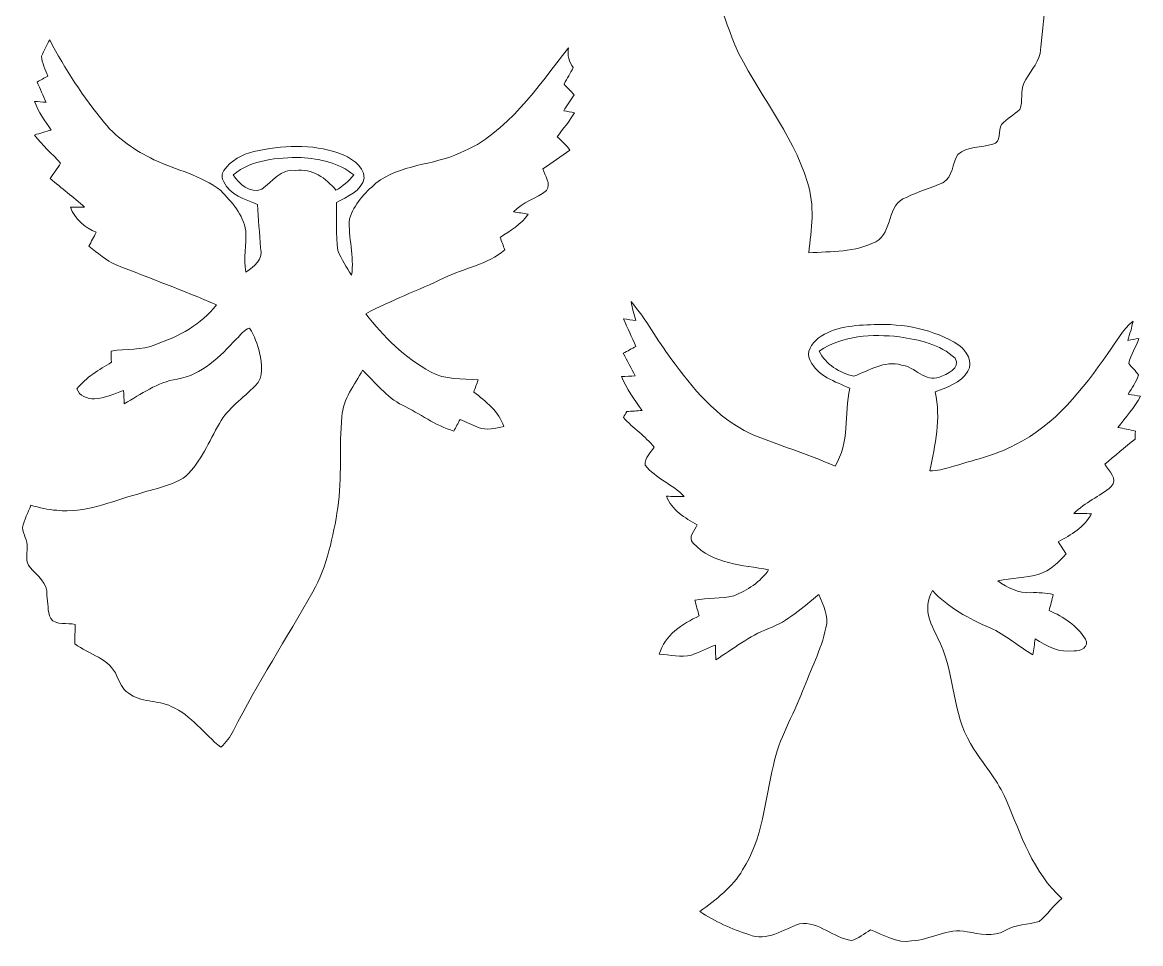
# Model space of a CAD drawing. Header units: centimetres. Extents: x -14.3 to 14.3, y -16.4 to 16.4.
# Drawn here: x -13.6 to 7.4, y -16.41 to 0.88 of the extents above; entities that cross this region are included whole.
import ezdxf

# ---------------------------------------------------------------- set-up
doc = ezdxf.new("R2010")
doc.units = ezdxf.units.CM
doc.header["$MEASUREMENT"] = 0
doc.layers.add('Layer 1', color=7, linetype='Continuous')

msp = doc.modelspace()

# ---------------------------------------------------------------- linework, layer by layer
at = {"layer": 'Layer 1', "lineweight": 9}
for points, knots in [([(-6.1681, 8.78852), (-6.14623, 8.78886), (-6.10213, 8.78958), (-6.08026, 8.79028), (-6.08026, 8.79028), (-5.94197, 8.43115), (-5.79345, 8.0692), (-5.53875, 7.77428), (-5.53875, 7.77428), (-5.06602, 7.14845), (-4.32061, 6.84683), (-3.64892, 6.49123), (-3.64892, 6.49123), (-3.30778, 6.31449), (-2.94689, 6.17832), (-2.58035, 6.06402), (-2.58035, 6.06402), (-2.58459, 6.21218), (-2.57012, 6.37234), (-2.45794, 6.48135), (-2.45794, 6.48135), (-2.27626, 6.67326), (-2.28331, 6.96501), (-2.1161, 7.1668), (-2.1161, 7.1668), (-1.61339, 7.32237), (-0.90536, 7.28498), (-0.6182, 6.76534), (-0.6182, 6.76534), (-0.4277, 6.33989), (-0.47321, 5.86117), (-0.46086, 5.4075), (-0.46086, 5.4075), (-0.427, 5.39197), (-0.39313, 5.3768), (-0.35891, 5.36128), (-0.35891, 5.36128), (-0.19557, 5.71265), (-0.09856, 6.1067), (0.16355, 6.40268), (0.16355, 6.40268), (0.47929, 6.7357), (0.97988, 6.6595), (1.37605, 6.54379), (1.37605, 6.54379), (1.98459, 6.35294), (2.32044, 5.76768), (2.78328, 5.37292), (2.78328, 5.37292), (3.35901, 4.82083), (4.15559, 4.60069), (4.92182, 4.47405), (4.92182, 4.47405), (5.29682, 4.39926), (5.69052, 4.4049), (6.05177, 4.26767), (6.05177, 4.26767), (5.97804, 4.24368), (5.90325, 4.22357), (5.82811, 4.20629), (5.82811, 4.20629), (5.82387, 4.15443), (5.81541, 4.05142), (5.81117, 3.99991), (5.81117, 3.99991), (5.64784, 3.9985), (5.48697, 3.99568), (5.32469, 3.99392), (5.32469, 3.99392), (5.32328, 3.93077), (5.32081, 3.80412), (5.3194, 3.74097), (5.3194, 3.74097), (5.15959, 3.73286), (5.00014, 3.72722), (4.84068, 3.73039), (4.84068, 3.73039), (4.87278, 3.65737), (4.90524, 3.58469), (4.93523, 3.51026), (4.93523, 3.51026), (4.69357, 3.50356), (4.45157, 3.52014), (4.22438, 3.60657), (4.22438, 3.60657), (4.25613, 3.49262), (4.28858, 3.37867), (4.3161, 3.26367), (4.3161, 3.26367), (4.01589, 3.16877), (3.77388, 3.44746), (3.48425, 3.47992), (3.48425, 3.47992), (3.41934, 3.37126), (3.37948, 3.1536), (3.21085, 3.19135), (3.21085, 3.19135), (2.9191, 3.27249), (2.69544, 3.50038), (2.42027, 3.62138), (2.42027, 3.62138), (2.46437, 3.51026), (2.51834, 3.40337), (2.56597, 3.29365), (2.56597, 3.29365), (2.26576, 3.27742), (2.02305, 3.46122), (1.7828, 3.61151), (1.7828, 3.61151), (1.75105, 3.5279), (1.71754, 3.44464), (1.68261, 3.36209), (1.68261, 3.36209), (1.35912, 3.43441), (1.12452, 3.67853), (0.82924, 3.80941), (0.82924, 3.80941), (0.75269, 3.71487), (0.67614, 3.61997), (0.59994, 3.52507), (0.59994, 3.52507), (0.64721, 3.36879), (0.6779, 3.1603), (0.85323, 3.09257), (0.85323, 3.09257), (1.5602, 2.79165), (2.20331, 2.35244), (2.93462, 2.10691), (2.93462, 2.10691), (3.49977, 1.92135), (4.08468, 1.74214), (4.68722, 1.7753), (4.68722, 1.7753), (4.9758, 1.76224), (5.23226, 1.90794), (5.50179, 1.98661), (5.50179, 1.98661), (5.52401, 1.74461), (5.62385, 1.51248), (5.60656, 1.26624), (5.60656, 1.26624), (5.58222, 0.94451), (5.54659, 0.62383), (5.51308, 0.3028), (5.51308, 0.3028), (5.45769, 0.09396), (5.30282, -0.06761), (5.20439, -0.25565), (5.20439, -0.25565), (5.13596, -0.41051), (5.19558, -0.59466), (5.12749, -0.74953), (5.12749, -0.74953), (5.02413, -0.85572), (4.88443, -0.92098), (4.78529, -1.0314), (4.78529, -1.0314), (4.72179, -1.13935), (4.79306, -1.37325), (4.6209, -1.39935), (4.6209, -1.39935), (4.40818, -1.47096), (4.13971, -1.43428), (3.96615, -1.59655), (3.96615, -1.59655), (3.85608, -1.76412), (3.88007, -2.01389), (3.68533, -2.12431), (3.68533, -2.12431), (3.46203, -2.22839), (3.22073, -2.28835), (3.00165, -2.40125), (3.00165, -2.40125), (2.6203, -2.53283), (2.75859, -3.04929), (2.42486, -3.23344), (2.42486, -3.23344), (2.04421, -3.43382), (1.58595, -3.41512), (1.16721, -3.43982), (1.16721, -3.43982), (1.21836, -3.00237), (1.28786, -2.54941), (1.14075, -2.12254), (1.14075, -2.12254), (0.86276, -1.1764), (0.17943, -0.42604), (-0.2238, 0.46155), (-0.2238, 0.46155), (-0.47674, 1.13395), (-0.70499, 1.82116), (-1.05565, 2.45157), (-1.05565, 2.45157), (-1.18053, 2.65583), (-1.31741, 2.87102), (-1.53013, 2.99414), (-1.53013, 2.99414), (-1.68747, 3.10703), (-1.88432, 3.15289), (-2.03707, 3.27072), (-2.03707, 3.27072), (-2.18559, 3.4584), (-2.18736, 3.71205), (-2.25791, 3.93324), (-2.25791, 3.93324), (-3.0118, 3.85633), (-3.74452, 3.55294), (-4.51216, 3.65737), (-4.51216, 3.65737), (-4.81344, 3.74627), (-5.14716, 3.84787), (-5.35283, 4.10187), (-5.35283, 4.10187), (-5.20396, 4.18794), (-5.03357, 4.2779), (-4.98524, 4.45852), (-4.98524, 4.45852), (-4.83919, 4.96194), (-5.0438, 5.52356), (-4.79897, 6.00475), (-4.79897, 6.00475), (-4.71466, 6.21501), (-4.53086, 6.35788), (-4.42467, 6.55438), (-4.42467, 6.55438), (-4.81202, 6.69443), (-5.19373, 6.84965), (-5.58143, 6.98865), (-5.58143, 6.98865), (-6.01394, 7.15551), (-6.48419, 7.1481), (-6.93892, 7.11212), (-6.93892, 7.11212), (-6.67751, 7.6688), (-6.40799, 8.22195), (-6.1681, 8.78852), (-6.1681, 8.78852), (-6.1681, 8.78852), (-6.1681, 8.78852), (-6.1681, 8.78852)], [0, 0, 0, 0, 0.01639344, 0.01639344, 0.01639344, 0.01639344, 0.03278689, 0.03278689, 0.03278689, 0.03278689, 0.04918033, 0.04918033, 0.04918033, 0.04918033, 0.06557377, 0.06557377, 0.06557377, 0.06557377, 0.08196721, 0.08196721, 0.08196721, 0.08196721, 0.09836066, 0.09836066, 0.09836066, 0.09836066, 0.1147541, 0.1147541, 0.1147541, 0.1147541, 0.13114754, 0.13114754, 0.13114754, 0.13114754, 0.14754098, 0.14754098, 0.14754098, 0.14754098, 0.16393443, 0.16393443, 0.16393443, 0.16393443, 0.18032787, 0.18032787, 0.18032787, 0.18032787, 0.19672131, 0.19672131, 0.19672131, 0.19672131, 0.21311475, 0.21311475, 0.21311475, 0.21311475, 0.2295082, 0.2295082, 0.2295082, 0.2295082, 0.24590164, 0.24590164, 0.24590164, 0.24590164, 0.26229508, 0.26229508, 0.26229508, 0.26229508, 0.27868852, 0.27868852, 0.27868852, 0.27868852, 0.29508197, 0.29508197, 0.29508197, 0.29508197, 0.31147541, 0.31147541, 0.31147541, 0.31147541, 0.32786885, 0.32786885, 0.32786885, 0.32786885, 0.3442623, 0.3442623, 0.3442623, 0.3442623, 0.36065574, 0.36065574, 0.36065574, 0.36065574, 0.37704918, 0.37704918, 0.37704918, 0.37704918, 0.39344262, 0.39344262, 0.39344262, 0.39344262, 0.40983607, 0.40983607, 0.40983607, 0.40983607, 0.42622951, 0.42622951, 0.42622951, 0.42622951, 0.44262295, 0.44262295, 0.44262295, 0.44262295, 0.45901639, 0.45901639, 0.45901639, 0.45901639, 0.47540984, 0.47540984, 0.47540984, 0.47540984, 0.49180328, 0.49180328, 0.49180328, 0.49180328, 0.50819672, 0.50819672, 0.50819672, 0.50819672, 0.52459016, 0.52459016, 0.52459016, 0.52459016, 0.54098361, 0.54098361, 0.54098361, 0.54098361, 0.55737705, 0.55737705, 0.55737705, 0.55737705, 0.57377049, 0.57377049, 0.57377049, 0.57377049, 0.59016393, 0.59016393, 0.59016393, 0.59016393, 0.60655738, 0.60655738, 0.60655738, 0.60655738, 0.62295082, 0.62295082, 0.62295082, 0.62295082, 0.63934426, 0.63934426, 0.63934426, 0.63934426, 0.6557377, 0.6557377, 0.6557377, 0.6557377, 0.67213115, 0.67213115, 0.67213115, 0.67213115, 0.68852459, 0.68852459, 0.68852459, 0.68852459, 0.70491803, 0.70491803, 0.70491803, 0.70491803, 0.72131148, 0.72131148, 0.72131148, 0.72131148, 0.73770492, 0.73770492, 0.73770492, 0.73770492, 0.75409836, 0.75409836, 0.75409836, 0.75409836, 0.7704918, 0.7704918, 0.7704918, 0.7704918, 0.78688525, 0.78688525, 0.78688525, 0.78688525, 0.80327869, 0.80327869, 0.80327869, 0.80327869, 0.81967213, 0.81967213, 0.81967213, 0.81967213, 0.83606557, 0.83606557, 0.83606557, 0.83606557, 0.85245902, 0.85245902, 0.85245902, 0.85245902, 0.86885246, 0.86885246, 0.86885246, 0.86885246, 0.8852459, 0.8852459, 0.8852459, 0.8852459, 0.90163934, 0.90163934, 0.90163934, 0.90163934, 0.91803279, 0.91803279, 0.91803279, 0.91803279, 0.93442623, 0.93442623, 0.93442623, 0.93442623, 0.95081967, 0.95081967, 0.95081967, 0.95081967, 0.96721311, 0.96721311, 0.96721311, 0.96721311, 1, 1, 1, 1]), ([(-13.23671, 0.24953), (-13.19755, 0.35713), (-13.13829, 0.45591), (-13.08466, 0.55645), (-13.08466, 0.55645), (-12.7975, 0.00329), (-12.45354, -0.52058), (-12.05596, -1.00071), (-12.05596, -1.00071), (-11.80972, -1.30551), (-11.47635, -1.52318), (-11.12745, -1.69286), (-11.12745, -1.69286), (-10.71223, -1.89148), (-10.23881, -1.98143), (-9.87368, -2.27424), (-9.87368, -2.27424), (-9.66413, -2.48203), (-9.45529, -2.7265), (-9.40237, -3.02636), (-9.40237, -3.02636), (-9.38614, -3.28389), (-9.4567, -3.5453), (-9.40096, -3.80106), (-9.40096, -3.80106), (-9.24891, -3.70299), (-9.07005, -3.55765), (-9.12614, -3.34809), (-9.12614, -3.34809), (-9.14378, -3.07646), (-9.1713, -2.80482), (-9.18471, -2.53283), (-9.18471, -2.53283), (-9.41225, -2.42559), (-9.70929, -2.36526), (-9.81441, -2.10843), (-9.81441, -2.10843), (-9.85886, -2.04423), (-9.85886, -1.95745), (-9.81336, -1.89536), (-9.81336, -1.89536), (-9.68706, -1.7045), (-9.46799, -1.59655), (-9.25209, -1.53905), (-9.25209, -1.53905), (-8.72892, -1.42757), (-8.16765, -1.38912), (-7.65577, -1.57221), (-7.65577, -1.57221), (-7.44763, -1.64912), (-7.19292, -1.7867), (-7.17916, -2.03717), (-7.17916, -2.03717), (-7.23314, -2.2873), (-7.50019, -2.3836), (-7.6988, -2.49615), (-7.6988, -2.49615), (-7.69563, -2.7967), (-7.71221, -3.09974), (-7.67446, -3.3989), (-7.67446, -3.3989), (-7.60461, -3.56047), (-7.51642, -3.71604), (-7.41694, -3.86174), (-7.41694, -3.86174), (-7.36226, -3.50579), (-7.48361, -3.15689), (-7.45715, -2.8027), (-7.45715, -2.8027), (-7.36931, -2.53601), (-7.17246, -2.31516), (-6.96185, -2.13666), (-6.96185, -2.13666), (-6.50677, -1.77823), (-5.89047, -1.80081), (-5.37894, -1.56727), (-5.37894, -1.56727), (-4.47371, -1.19192), (-3.93678, -0.32761), (-3.34376, 0.40334), (-3.34376, 0.40334), (-3.36634, 0.27105), (-3.33918, 0.14088), (-3.25522, 0.03504), (-3.25522, 0.03504), (-3.3106, -0.06867), (-3.36952, -0.17063), (-3.42808, -0.27258), (-3.42808, -0.27258), (-3.36352, -0.33961), (-3.29967, -0.40699), (-3.23793, -0.47719), (-3.23793, -0.47719), (-3.30425, -0.57597), (-3.37128, -0.67439), (-3.43407, -0.77564), (-3.43407, -0.77564), (-3.36634, -0.78587), (-3.29896, -0.79786), (-3.23123, -0.81056), (-3.23123, -0.81056), (-3.32542, -0.97178), (-3.44431, -1.11642), (-3.55966, -1.26247), (-3.55966, -1.26247), (-3.47006, -1.33726), (-3.38574, -1.41875), (-3.31801, -1.51436), (-3.31801, -1.51436), (-3.48699, -1.63113), (-3.65527, -1.74895), (-3.82319, -1.86749), (-3.82319, -1.86749), (-3.79391, -1.99519), (-3.66056, -2.14407), (-3.75828, -2.26895), (-3.75828, -2.26895), (-3.94384, -2.43228), (-4.20983, -2.48203), (-4.37493, -2.67429), (-4.37493, -2.67429), (-4.28392, -2.68699), (-4.1929, -2.69898), (-4.10224, -2.71451), (-4.10224, -2.71451), (-4.22782, -2.911), (-4.43879, -3.02566), (-4.62752, -3.1523), (-4.62752, -3.1523), (-4.5993, -3.22956), (-4.57002, -3.30682), (-4.54144, -3.38443), (-4.54144, -3.38443), (-4.86529, -3.66559), (-5.30415, -3.72663), (-5.67951, -3.91254), (-5.67951, -3.91254), (-6.16775, -4.1429), (-6.67363, -4.33446), (-7.15271, -4.58458), (-7.15271, -4.58458), (-6.81545, -5.01321), (-6.41716, -5.41327), (-5.9328, -5.67256), (-5.9328, -5.67256), (-5.66434, -5.83131), (-5.34049, -5.79885), (-5.04239, -5.82425), (-5.04239, -5.82425), (-5.06849, -5.90116), (-5.09566, -5.97771), (-5.12247, -6.05462), (-5.12247, -6.05462), (-4.89352, -6.22818), (-4.65327, -6.42045), (-4.55697, -6.70232), (-4.55697, -6.70232), (-4.71395, -6.72807), (-4.88434, -6.78381), (-5.03745, -6.71784), (-5.03745, -6.71784), (-5.15387, -6.67339), (-5.26252, -6.61095), (-5.37929, -6.57002), (-5.37929, -6.57002), (-5.42268, -6.63882), (-5.45479, -6.71502), (-5.49782, -6.78522), (-5.49782, -6.78522), (-5.84425, -6.68715), (-6.13741, -6.45678), (-6.4595, -6.30227), (-6.4595, -6.30227), (-6.76677, -6.15092), (-6.96785, -5.87011), (-7.21162, -5.64222), (-7.21162, -5.64222), (-7.36014, -5.92127), (-7.57957, -6.18197), (-7.59826, -6.51146), (-7.59826, -6.51146), (-7.65647, -7.0812), (-7.59015, -7.65834), (-7.67517, -8.22667), (-7.67517, -8.22667), (-7.76195, -8.76889), (-7.87625, -9.31922), (-8.14542, -9.80429), (-8.14542, -9.80429), (-8.63684, -10.67565), (-9.18188, -11.51703), (-9.63661, -12.40885), (-9.63661, -12.40885), (-9.69376, -12.52774), (-9.77596, -12.63145), (-9.87297, -12.72), (-9.87297, -12.72), (-10.18836, -12.47094), (-10.42542, -12.11887), (-10.80219, -11.95341), (-10.80219, -11.95341), (-11.06007, -11.83382), (-11.38004, -11.88568), (-11.6097, -11.70118), (-11.6097, -11.70118), (-11.72647, -11.63097), (-11.76739, -11.49868), (-11.82666, -11.38615), (-11.82666, -11.38615), (-11.95013, -11.05348), (-12.35547, -10.97834), (-12.61229, -10.78184), (-12.61229, -10.78184), (-12.613, -10.66119), (-12.60912, -10.53913), (-12.60524, -10.41954), (-12.60524, -10.41954), (-12.75023, -10.37296), (-12.96684, -10.44952), (-13.06632, -10.30135), (-13.06632, -10.30135), (-13.13758, -10.17082), (-13.10583, -10.00748), (-13.14076, -9.86814), (-13.14076, -9.86814), (-13.11289, -9.63284), (-13.32949, -9.50549), (-13.45261, -9.34391), (-13.45261, -9.34391), (-13.55421, -9.2462), (-13.50235, -9.09767), (-13.50976, -8.97243), (-13.50976, -8.97243), (-13.50165, -8.84015), (-13.58208, -8.72585), (-13.59866, -8.59814), (-13.59866, -8.59814), (-13.56903, -8.45174), (-13.48648, -8.32015), (-13.44097, -8.17869), (-13.44097, -8.17869), (-13.27975, -8.22067), (-13.11782, -8.26265), (-12.95096, -8.27358), (-12.95096, -8.27358), (-12.4225, -8.33143), (-11.92967, -8.10672), (-11.43261, -7.96844), (-11.43261, -7.96844), (-11.12992, -7.86401), (-10.79478, -7.82732), (-10.53091, -7.63259), (-10.53091, -7.63259), (-10.24269, -7.35813), (-10.09205, -6.98277), (-9.90014, -6.64234), (-9.90014, -6.64234), (-9.73716, -6.35589), (-9.45564, -6.16645), (-9.22739, -5.93749), (-9.22739, -5.93749), (-9.05382, -5.77451), (-9.10639, -5.52615), (-9.14308, -5.31766), (-9.14308, -5.31766), (-9.18506, -5.15679), (-9.24009, -4.99592), (-9.33111, -4.85587), (-9.33111, -4.85587), (-9.44329, -4.87351), (-9.49586, -4.99381), (-9.57911, -5.05695), (-9.57911, -5.05695), (-9.88885, -5.38469), (-10.22364, -5.73712), (-10.69459, -5.80944), (-10.69459, -5.80944), (-11.06572, -5.87011), (-11.36805, -6.09377), (-11.68661, -6.2744), (-11.68661, -6.2744), (-11.69119, -6.19114), (-11.69472, -6.10789), (-11.70001, -6.02534), (-11.70001, -6.02534), (-11.87746, -6.09272), (-12.05526, -6.16751), (-12.24682, -6.18338), (-12.24682, -6.18338), (-12.37876, -6.18303), (-12.52904, -6.12835), (-12.57596, -5.99323), (-12.57596, -5.99323), (-12.40169, -5.77698), (-12.16144, -5.63552), (-11.92649, -5.49617), (-11.92649, -5.49617), (-11.93143, -5.42561), (-11.93955, -5.35435), (-11.92967, -5.28415), (-11.92967, -5.28415), (-11.65168, -5.23722), (-11.36064, -5.27745), (-11.095, -5.16137), (-11.095, -5.16137), (-10.66496, -5.01356), (-10.23492, -4.7839), (-9.95588, -4.41632), (-9.95588, -4.41632), (-10.575, -4.15102), (-11.20647, -3.91325), (-11.83442, -3.66912), (-11.83442, -3.66912), (-12.02492, -3.58305), (-12.18543, -3.44476), (-12.34806, -3.31635), (-12.34806, -3.31635), (-12.30502, -3.2285), (-12.25811, -3.14278), (-12.21189, -3.05635), (-12.21189, -3.05635), (-12.42603, -2.96568), (-12.61265, -2.80658), (-12.69696, -2.58539), (-12.69696, -2.58539), (-12.60771, -2.58504), (-12.51881, -2.58504), (-12.42956, -2.58292), (-12.42956, -2.58292), (-12.63805, -2.39489), (-12.86594, -2.22979), (-13.07549, -2.04317), (-13.07549, -2.04317), (-13.01058, -1.94827), (-12.94532, -1.85443), (-12.88005, -1.76024), (-12.88005, -1.76024), (-13.04268, -1.5828), (-13.22331, -1.42158), (-13.369, -1.22966), (-13.369, -1.22966), (-13.26564, -1.1958), (-13.16122, -1.16511), (-13.05609, -1.13688), (-13.05609, -1.13688), (-13.1718, -0.96367), (-13.30303, -0.79786), (-13.37041, -0.59819), (-13.37041, -0.59819), (-13.29809, -0.60313), (-13.22577, -0.60948), (-13.15381, -0.61548), (-13.15381, -0.61548), (-13.20814, -0.48883), (-13.26493, -0.36289), (-13.31961, -0.2366), (-13.31961, -0.2366), (-13.25435, -0.19814), (-13.18873, -0.16004), (-13.12312, -0.1223), (-13.12312, -0.1223), (-13.16298, 0.00047), (-13.2353, 0.11865), (-13.23671, 0.24953), (-13.23671, 0.24953), (-13.23671, 0.24953), (-13.23671, 0.24953), (-13.23671, 0.24953)], [0, 0, 0, 0, 0.01075269, 0.01075269, 0.01075269, 0.01075269, 0.02150538, 0.02150538, 0.02150538, 0.02150538, 0.03225806, 0.03225806, 0.03225806, 0.03225806, 0.04301075, 0.04301075, 0.04301075, 0.04301075, 0.05376344, 0.05376344, 0.05376344, 0.05376344, 0.06451613, 0.06451613, 0.06451613, 0.06451613, 0.07526882, 0.07526882, 0.07526882, 0.07526882, 0.08602151, 0.08602151, 0.08602151, 0.08602151, 0.09677419, 0.09677419, 0.09677419, 0.09677419, 0.10752688, 0.10752688, 0.10752688, 0.10752688, 0.11827957, 0.11827957, 0.11827957, 0.11827957, 0.12903226, 0.12903226, 0.12903226, 0.12903226, 0.13978495, 0.13978495, 0.13978495, 0.13978495, 0.15053763, 0.15053763, 0.15053763, 0.15053763, 0.16129032, 0.16129032, 0.16129032, 0.16129032, 0.17204301, 0.17204301, 0.17204301, 0.17204301, 0.1827957, 0.1827957, 0.1827957, 0.1827957, 0.19354839, 0.19354839, 0.19354839, 0.19354839, 0.20430108, 0.20430108, 0.20430108, 0.20430108, 0.21505376, 0.21505376, 0.21505376, 0.21505376, 0.22580645, 0.22580645, 0.22580645, 0.22580645, 0.23655914, 0.23655914, 0.23655914, 0.23655914, 0.24731183, 0.24731183, 0.24731183, 0.24731183, 0.25806452, 0.25806452, 0.25806452, 0.25806452, 0.2688172, 0.2688172, 0.2688172, 0.2688172, 0.27956989, 0.27956989, 0.27956989, 0.27956989, 0.29032258, 0.29032258, 0.29032258, 0.29032258, 0.30107527, 0.30107527, 0.30107527, 0.30107527, 0.31182796, 0.31182796, 0.31182796, 0.31182796, 0.32258065, 0.32258065, 0.32258065, 0.32258065, 0.33333333, 0.33333333, 0.33333333, 0.33333333, 0.34408602, 0.34408602, 0.34408602, 0.34408602, 0.35483871, 0.35483871, 0.35483871, 0.35483871, 0.3655914, 0.3655914, 0.3655914, 0.3655914, 0.37634409, 0.37634409, 0.37634409, 0.37634409, 0.38709677, 0.38709677, 0.38709677, 0.38709677, 0.39784946, 0.39784946, 0.39784946, 0.39784946, 0.40860215, 0.40860215, 0.40860215, 0.40860215, 0.41935484, 0.41935484, 0.41935484, 0.41935484, 0.43010753, 0.43010753, 0.43010753, 0.43010753, 0.44086022, 0.44086022, 0.44086022, 0.44086022, 0.4516129, 0.4516129, 0.4516129, 0.4516129, 0.46236559, 0.46236559, 0.46236559, 0.46236559, 0.47311828, 0.47311828, 0.47311828, 0.47311828, 0.48387097, 0.48387097, 0.48387097, 0.48387097, 0.49462366, 0.49462366, 0.49462366, 0.49462366, 0.50537634, 0.50537634, 0.50537634, 0.50537634, 0.51612903, 0.51612903, 0.51612903, 0.51612903, 0.52688172, 0.52688172, 0.52688172, 0.52688172, 0.53763441, 0.53763441, 0.53763441, 0.53763441, 0.5483871, 0.5483871, 0.5483871, 0.5483871, 0.55913978, 0.55913978, 0.55913978, 0.55913978, 0.56989247, 0.56989247, 0.56989247, 0.56989247, 0.58064516, 0.58064516, 0.58064516, 0.58064516, 0.59139785, 0.59139785, 0.59139785, 0.59139785, 0.60215054, 0.60215054, 0.60215054, 0.60215054, 0.61290323, 0.61290323, 0.61290323, 0.61290323, 0.62365591, 0.62365591, 0.62365591, 0.62365591, 0.6344086, 0.6344086, 0.6344086, 0.6344086, 0.64516129, 0.64516129, 0.64516129, 0.64516129, 0.65591398, 0.65591398, 0.65591398, 0.65591398, 0.66666667, 0.66666667, 0.66666667, 0.66666667, 0.67741935, 0.67741935, 0.67741935, 0.67741935, 0.68817204, 0.68817204, 0.68817204, 0.68817204, 0.69892473, 0.69892473, 0.69892473, 0.69892473, 0.70967742, 0.70967742, 0.70967742, 0.70967742, 0.72043011, 0.72043011, 0.72043011, 0.72043011, 0.7311828, 0.7311828, 0.7311828, 0.7311828, 0.74193548, 0.74193548, 0.74193548, 0.74193548, 0.75268817, 0.75268817, 0.75268817, 0.75268817, 0.76344086, 0.76344086, 0.76344086, 0.76344086, 0.77419355, 0.77419355, 0.77419355, 0.77419355, 0.78494624, 0.78494624, 0.78494624, 0.78494624, 0.79569892, 0.79569892, 0.79569892, 0.79569892, 0.80645161, 0.80645161, 0.80645161, 0.80645161, 0.8172043, 0.8172043, 0.8172043, 0.8172043, 0.82795699, 0.82795699, 0.82795699, 0.82795699, 0.83870968, 0.83870968, 0.83870968, 0.83870968, 0.84946237, 0.84946237, 0.84946237, 0.84946237, 0.86021505, 0.86021505, 0.86021505, 0.86021505, 0.87096774, 0.87096774, 0.87096774, 0.87096774, 0.88172043, 0.88172043, 0.88172043, 0.88172043, 0.89247312, 0.89247312, 0.89247312, 0.89247312, 0.90322581, 0.90322581, 0.90322581, 0.90322581, 0.91397849, 0.91397849, 0.91397849, 0.91397849, 0.92473118, 0.92473118, 0.92473118, 0.92473118, 0.93548387, 0.93548387, 0.93548387, 0.93548387, 0.94623656, 0.94623656, 0.94623656, 0.94623656, 0.95698925, 0.95698925, 0.95698925, 0.95698925, 0.96774194, 0.96774194, 0.96774194, 0.96774194, 0.97849462, 0.97849462, 0.97849462, 0.97849462, 1, 1, 1, 1]), ([(-9.64226, -1.97755), (-9.52937, -2.1483), (-9.32123, -2.33986), (-9.10533, -2.24602), (-9.10533, -2.24602), (-8.90354, -2.10914), (-8.75114, -1.85373), (-8.47033, -1.8943), (-8.47033, -1.8943), (-8.16165, -1.85196), (-7.89319, -2.03647), (-7.71221, -2.26683), (-7.71221, -2.26683), (-7.58451, -2.19028), (-7.46774, -2.09503), (-7.3746, -1.97792), (-7.3746, -1.97792), (-7.65577, -1.75425), (-8.01489, -1.67558), (-8.36556, -1.65018), (-8.36556, -1.65018), (-8.80476, -1.66005), (-9.28842, -1.68051), (-9.64226, -1.97755)], [0, 0, 0, 0, 0.14285714, 0.14285714, 0.14285714, 0.14285714, 0.28571429, 0.28571429, 0.28571429, 0.28571429, 0.42857143, 0.42857143, 0.42857143, 0.42857143, 0.57142857, 0.57142857, 0.57142857, 0.57142857, 0.71428571, 0.71428571, 0.71428571, 0.71428571, 1, 1, 1, 1]), ([(-2.07976, -4.71123), (-2.11186, -4.5934), (-2.15102, -4.47734), (-2.16831, -4.35633), (-2.16831, -4.35633), (-1.88185, -4.68654), (-1.68112, -5.07776), (-1.42042, -5.42702), (-1.42042, -5.42702), (-1.01578, -5.97771), (-0.56564, -6.53545), (0.0683, -6.83108), (0.0683, -6.83108), (0.59006, -7.05968), (1.14357, -7.20714), (1.66039, -7.44774), (1.66039, -7.44774), (1.9345, -7.00606), (1.83501, -6.47195), (1.93732, -5.98371), (1.93732, -5.98371), (1.66286, -5.85812), (1.3316, -5.75405), (1.19261, -5.45983), (1.19261, -5.45983), (1.10159, -5.30814), (1.22859, -5.13809), (1.3443, -5.04531), (1.3443, -5.04531), (1.64205, -4.82271), (2.03504, -4.79801), (2.39311, -4.78849), (2.39311, -4.78849), (2.94415, -4.76415), (3.51494, -4.87351), (3.98449, -5.17266), (3.98449, -5.17266), (4.13054, -5.27886), (4.26071, -5.49088), (4.15206, -5.66444), (4.15206, -5.66444), (4.02224, -5.88987), (3.76224, -5.95972), (3.53858, -6.05215), (3.53858, -6.05215), (3.65746, -6.54992), (3.53893, -7.04698), (3.44086, -7.53522), (3.44086, -7.53522), (3.57315, -7.52711), (3.70403, -7.50312), (3.83033, -7.46326), (3.83033, -7.46326), (4.23708, -7.33555), (4.66112, -7.24947), (5.03929, -7.04451), (5.03929, -7.04451), (5.78965, -6.67833), (6.31353, -5.99852), (6.78061, -5.32966), (6.78061, -5.32966), (6.93618, -5.1261), (7.05119, -4.88303), (7.25721, -4.72253), (7.25721, -4.72253), (7.23181, -4.84528), (7.193, -4.96453), (7.16019, -5.08553), (7.16019, -5.08553), (7.22899, -5.07283), (7.29778, -5.06013), (7.36692, -5.04954), (7.36692, -5.04954), (7.31189, -5.20829), (7.21135, -5.35047), (7.17431, -5.51557), (7.17431, -5.51557), (7.23004, -5.59424), (7.31048, -5.65386), (7.35775, -5.73959), (7.35775, -5.73959), (7.31506, -5.86835), (7.2311, -5.97806), (7.1669, -6.0966), (7.1669, -6.0966), (7.2438, -6.10753), (7.32106, -6.11953), (7.39832, -6.13364), (7.39832, -6.13364), (7.27661, -6.34319), (7.11998, -6.5291), (6.96969, -6.71854), (6.96969, -6.71854), (7.08011, -6.73971), (7.19089, -6.76017), (7.29989, -6.78839), (7.29989, -6.78839), (7.29778, -6.83778), (7.29566, -6.88752), (7.29425, -6.93762), (7.29425, -6.93762), (7.10234, -7.09214), (6.91113, -7.24701), (6.72522, -7.40858), (6.72522, -7.40858), (6.79507, -7.53311), (6.9891, -7.68798), (6.84622, -7.82909), (6.84622, -7.82909), (6.62679, -8.01571), (6.34916, -8.12401), (6.14561, -8.33321), (6.14561, -8.33321), (6.25673, -8.33779), (6.36151, -8.33286), (6.47475, -8.33814), (6.47475, -8.33814), (6.34634, -8.59603), (6.09022, -8.73255), (5.84751, -8.86308), (5.84751, -8.86308), (5.89725, -8.93963), (5.9484, -9.01513), (5.99814, -9.09203), (5.99814, -9.09203), (5.85562, -9.24796), (5.70005, -9.40636), (5.49332, -9.47267), (5.49332, -9.47267), (5.24108, -9.54571), (4.97474, -9.54005), (4.71968, -9.59792), (4.71968, -9.59792), (4.89501, -9.73232), (5.11232, -9.82793), (5.33669, -9.82087), (5.33669, -9.82087), (5.4778, -9.81417), (5.61997, -9.82405), (5.75896, -9.85086), (5.75896, -9.85086), (5.73427, -9.95315), (5.70746, -10.05547), (5.67994, -10.15707), (5.67994, -10.15707), (5.95264, -10.26502), (6.20593, -10.44458), (6.36503, -10.694), (6.36503, -10.694), (6.43982, -10.82594), (6.26626, -10.93283), (6.14737, -10.90884), (6.14737, -10.90884), (5.87961, -10.95682), (5.63337, -10.82629), (5.41818, -10.68518), (5.41818, -10.68518), (5.40407, -10.78431), (5.39031, -10.88414), (5.3769, -10.98433), (5.3769, -10.98433), (5.10068, -10.8277), (4.86326, -10.60615), (4.57045, -10.47915), (4.57045, -10.47915), (4.17323, -10.31159), (3.78623, -10.09814), (3.4899, -9.78029), (3.4899, -9.78029), (3.39923, -9.94081), (3.37313, -10.13696), (3.43098, -10.31405), (3.43098, -10.31405), (3.50154, -10.51479), (3.61019, -10.69964), (3.69063, -10.8972), (3.69063, -10.8972), (3.91534, -11.50715), (3.89065, -12.20706), (4.26848, -12.75775), (4.26848, -12.75775), (4.47168, -13.07207), (4.72709, -13.35712), (4.87173, -13.70637), (4.87173, -13.70637), (5.15183, -14.35654), (5.37479, -15.07303), (5.92124, -15.55704), (5.92124, -15.55704), (5.76284, -15.68686), (5.64784, -15.86254), (5.49226, -15.99272), (5.49226, -15.99272), (5.27918, -16.04987), (5.04882, -16.04705), (4.85197, -16.15888), (4.85197, -16.15888), (4.62937, -16.29575), (4.37607, -16.2192), (4.13936, -16.18251), (4.13936, -16.18251), (3.77459, -16.10383), (3.45426, -16.34232), (3.09831, -16.35537), (3.09831, -16.35537), (2.82032, -16.40617), (2.57655, -16.2386), (2.32714, -16.1497), (2.32714, -16.1497), (2.20861, -16.21813), (2.10066, -16.31338), (1.9666, -16.34902), (1.9666, -16.34902), (1.62793, -16.29928), (1.357, -15.98496), (0.99611, -16.03258), (0.99611, -16.03258), (0.69025, -16.13665), (0.3784, -16.37584), (0.04326, -16.23718), (0.04326, -16.23718), (-0.27989, -16.13383), (-0.59245, -15.98778), (-0.87785, -15.80434), (-0.87785, -15.80434), (-0.5801, -15.5775), (-0.26013, -15.35525), (-0.07528, -15.01976), (-0.07528, -15.01976), (0.3029, -14.43309), (0.3477, -13.71977), (0.50293, -13.0569), (0.50293, -13.0569), (0.59994, -12.56266), (0.87264, -12.13051), (1.0522, -11.66555), (1.0522, -11.66555), (1.20284, -11.27255), (1.39686, -10.89226), (1.49035, -10.47986), (1.49035, -10.47986), (1.55244, -10.2569), (1.43038, -10.05511), (1.35912, -9.85297), (1.35912, -9.85297), (1.05784, -10.08791), (0.77703, -10.36062), (0.4112, -10.49468), (0.4112, -10.49468), (0.04996, -10.63226), (-0.25378, -10.87568), (-0.57799, -11.07958), (-0.57799, -11.07958), (-0.58116, -10.9868), (-0.58363, -10.89437), (-0.58469, -10.8023), (-0.58469, -10.8023), (-0.73603, -10.86015), (-0.87996, -10.936), (-1.03236, -10.98998), (-1.03236, -10.98998), (-1.23098, -11.04501), (-1.44088, -10.98222), (-1.64055, -10.9741), (-1.64055, -10.9741), (-1.5386, -10.6185), (-1.20734, -10.40153), (-0.89019, -10.25408), (-0.89019, -10.25408), (-0.91947, -10.15636), (-0.9477, -10.05829), (-0.97204, -9.95986), (-0.97204, -9.95986), (-0.73074, -9.91259), (-0.47956, -9.9387), (-0.24108, -9.87802), (-0.24108, -9.87802), (0.01398, -9.77677), (0.25986, -9.6212), (0.41403, -9.38872), (0.41403, -9.38872), (-0.07739, -9.29876), (-0.64078, -9.28924), (-1.00132, -8.88848), (-1.00132, -8.88848), (-1.1135, -8.77982), (-0.97027, -8.65), (-0.92618, -8.54346), (-0.92618, -8.54346), (-1.16254, -8.41752), (-1.40031, -8.26865), (-1.50685, -8.00936), (-1.50685, -8.00936), (-1.39502, -8.01253), (-1.28354, -8.0164), (-1.17171, -8.0164), (-1.17171, -8.0164), (-1.38514, -7.78146), (-1.71076, -7.67916), (-1.90584, -7.42551), (-1.90584, -7.42551), (-1.91325, -7.28475), (-1.80883, -7.19232), (-1.73369, -7.09108), (-1.73369, -7.09108), (-1.90408, -6.88047), (-2.13338, -6.73124), (-2.31401, -6.53122), (-2.31401, -6.53122), (-2.29319, -6.49382), (-2.27238, -6.45678), (-2.25156, -6.42009), (-2.25156, -6.42009), (-2.15561, -6.41374), (-2.06001, -6.40739), (-1.9637, -6.40069), (-1.9637, -6.40069), (-2.1041, -6.19643), (-2.25544, -5.9957), (-2.34787, -5.76393), (-2.34787, -5.76393), (-2.2625, -5.75828), (-2.17642, -5.75581), (-2.0907, -5.75229), (-2.0907, -5.75229), (-2.16407, -5.60906), (-2.24345, -5.46936), (-2.31577, -5.32613), (-2.31577, -5.32613), (-2.23675, -5.28239), (-2.15702, -5.24004), (-2.07694, -5.19841), (-2.07694, -5.19841), (-2.1542, -5.02626), (-2.23745, -4.85657), (-2.31118, -4.68265), (-2.31118, -4.68265), (-2.23428, -4.69112), (-2.15702, -4.70064), (-2.07976, -4.71123), (-2.07976, -4.71123), (-2.07976, -4.71123), (-2.07976, -4.71123), (-2.07976, -4.71123)], [0, 0, 0, 0, 0.01149425, 0.01149425, 0.01149425, 0.01149425, 0.02298851, 0.02298851, 0.02298851, 0.02298851, 0.03448276, 0.03448276, 0.03448276, 0.03448276, 0.04597701, 0.04597701, 0.04597701, 0.04597701, 0.05747126, 0.05747126, 0.05747126, 0.05747126, 0.06896552, 0.06896552, 0.06896552, 0.06896552, 0.08045977, 0.08045977, 0.08045977, 0.08045977, 0.09195402, 0.09195402, 0.09195402, 0.09195402, 0.10344828, 0.10344828, 0.10344828, 0.10344828, 0.11494253, 0.11494253, 0.11494253, 0.11494253, 0.12643678, 0.12643678, 0.12643678, 0.12643678, 0.13793103, 0.13793103, 0.13793103, 0.13793103, 0.14942529, 0.14942529, 0.14942529, 0.14942529, 0.16091954, 0.16091954, 0.16091954, 0.16091954, 0.17241379, 0.17241379, 0.17241379, 0.17241379, 0.18390805, 0.18390805, 0.18390805, 0.18390805, 0.1954023, 0.1954023, 0.1954023, 0.1954023, 0.20689655, 0.20689655, 0.20689655, 0.20689655, 0.2183908, 0.2183908, 0.2183908, 0.2183908, 0.22988506, 0.22988506, 0.22988506, 0.22988506, 0.24137931, 0.24137931, 0.24137931, 0.24137931, 0.25287356, 0.25287356, 0.25287356, 0.25287356, 0.26436782, 0.26436782, 0.26436782, 0.26436782, 0.27586207, 0.27586207, 0.27586207, 0.27586207, 0.28735632, 0.28735632, 0.28735632, 0.28735632, 0.29885057, 0.29885057, 0.29885057, 0.29885057, 0.31034483, 0.31034483, 0.31034483, 0.31034483, 0.32183908, 0.32183908, 0.32183908, 0.32183908, 0.33333333, 0.33333333, 0.33333333, 0.33333333, 0.34482759, 0.34482759, 0.34482759, 0.34482759, 0.35632184, 0.35632184, 0.35632184, 0.35632184, 0.36781609, 0.36781609, 0.36781609, 0.36781609, 0.37931034, 0.37931034, 0.37931034, 0.37931034, 0.3908046, 0.3908046, 0.3908046, 0.3908046, 0.40229885, 0.40229885, 0.40229885, 0.40229885, 0.4137931, 0.4137931, 0.4137931, 0.4137931, 0.42528736, 0.42528736, 0.42528736, 0.42528736, 0.43678161, 0.43678161, 0.43678161, 0.43678161, 0.44827586, 0.44827586, 0.44827586, 0.44827586, 0.45977011, 0.45977011, 0.45977011, 0.45977011, 0.47126437, 0.47126437, 0.47126437, 0.47126437, 0.48275862, 0.48275862, 0.48275862, 0.48275862, 0.49425287, 0.49425287, 0.49425287, 0.49425287, 0.50574713, 0.50574713, 0.50574713, 0.50574713, 0.51724138, 0.51724138, 0.51724138, 0.51724138, 0.52873563, 0.52873563, 0.52873563, 0.52873563, 0.54022989, 0.54022989, 0.54022989, 0.54022989, 0.55172414, 0.55172414, 0.55172414, 0.55172414, 0.56321839, 0.56321839, 0.56321839, 0.56321839, 0.57471264, 0.57471264, 0.57471264, 0.57471264, 0.5862069, 0.5862069, 0.5862069, 0.5862069, 0.59770115, 0.59770115, 0.59770115, 0.59770115, 0.6091954, 0.6091954, 0.6091954, 0.6091954, 0.62068966, 0.62068966, 0.62068966, 0.62068966, 0.63218391, 0.63218391, 0.63218391, 0.63218391, 0.64367816, 0.64367816, 0.64367816, 0.64367816, 0.65517241, 0.65517241, 0.65517241, 0.65517241, 0.66666667, 0.66666667, 0.66666667, 0.66666667, 0.67816092, 0.67816092, 0.67816092, 0.67816092, 0.68965517, 0.68965517, 0.68965517, 0.68965517, 0.70114943, 0.70114943, 0.70114943, 0.70114943, 0.71264368, 0.71264368, 0.71264368, 0.71264368, 0.72413793, 0.72413793, 0.72413793, 0.72413793, 0.73563218, 0.73563218, 0.73563218, 0.73563218, 0.74712644, 0.74712644, 0.74712644, 0.74712644, 0.75862069, 0.75862069, 0.75862069, 0.75862069, 0.77011494, 0.77011494, 0.77011494, 0.77011494, 0.7816092, 0.7816092, 0.7816092, 0.7816092, 0.79310345, 0.79310345, 0.79310345, 0.79310345, 0.8045977, 0.8045977, 0.8045977, 0.8045977, 0.81609195, 0.81609195, 0.81609195, 0.81609195, 0.82758621, 0.82758621, 0.82758621, 0.82758621, 0.83908046, 0.83908046, 0.83908046, 0.83908046, 0.85057471, 0.85057471, 0.85057471, 0.85057471, 0.86206897, 0.86206897, 0.86206897, 0.86206897, 0.87356322, 0.87356322, 0.87356322, 0.87356322, 0.88505747, 0.88505747, 0.88505747, 0.88505747, 0.89655172, 0.89655172, 0.89655172, 0.89655172, 0.90804598, 0.90804598, 0.90804598, 0.90804598, 0.91954023, 0.91954023, 0.91954023, 0.91954023, 0.93103448, 0.93103448, 0.93103448, 0.93103448, 0.94252874, 0.94252874, 0.94252874, 0.94252874, 0.95402299, 0.95402299, 0.95402299, 0.95402299, 0.96551724, 0.96551724, 0.96551724, 0.96551724, 0.97701149, 0.97701149, 0.97701149, 0.97701149, 1, 1, 1, 1]), ([(1.36406, -5.28486), (1.48294, -5.53921), (1.74753, -5.69619), (2.01387, -5.7544), (2.01387, -5.7544), (2.30209, -5.6521), (2.58149, -5.45666), (2.90746, -5.54697), (2.90746, -5.54697), (3.16463, -5.57731), (3.34914, -5.87752), (3.6236, -5.7738), (3.6236, -5.7738), (3.7573, -5.72406), (4.02682, -5.60765), (3.91534, -5.42032), (3.91534, -5.42032), (3.63736, -5.15326), (3.23801, -5.07706), (2.86865, -5.01673), (2.86865, -5.01673), (2.35783, -4.96382), (1.80362, -4.98745), (1.36406, -5.28486)], [0, 0, 0, 0, 0.14285714, 0.14285714, 0.14285714, 0.14285714, 0.28571429, 0.28571429, 0.28571429, 0.28571429, 0.42857143, 0.42857143, 0.42857143, 0.42857143, 0.57142857, 0.57142857, 0.57142857, 0.57142857, 0.71428571, 0.71428571, 0.71428571, 0.71428571, 1, 1, 1, 1])]:
    msp.add_open_spline(points, degree=3, knots=knots, dxfattribs=at)

doc.saveas('drawing.dxf')
